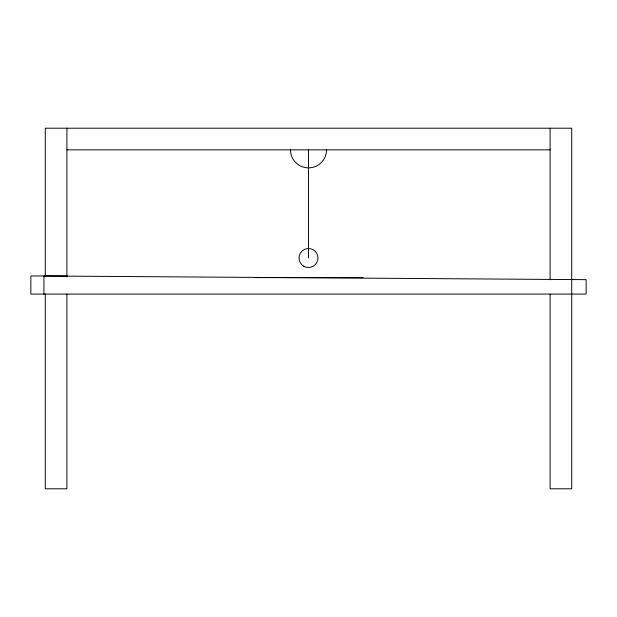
<?xml version="1.0" encoding="UTF-8"?>
<svg xmlns="http://www.w3.org/2000/svg" width="617" height="617" viewBox="0 0 617 617"><rect width="100%" height="100%" fill="white"/><g stroke="black" fill="none" stroke-linecap="round" stroke-linejoin="round"><path stroke-width="0.93" d="M66.906 149.846L550.094 149.846M66.906 275.976L30.85 275.976L30.85 294.078L586.15 294.078L586.15 279.655L43.923 275.976L43.923 294.078M254.914 277.604L363.089 277.604M550.094 128.205L550.094 279.84M550.094 294.278L550.094 488.795L571.728 488.795L571.728 128.205L45.272 128.205L45.272 275.976M308.5 149.846L308.5 258.022M66.906 128.205L66.906 276.948M66.906 294.078L66.906 488.795L45.272 488.795L45.272 294.078M326.532 149.846A18.032 18.032 0 0 1 308.5 167.87A18.032 18.032 0 0 1 290.468 149.846M303.765 266.212A9.463 9.463 0 0 0 317.963 258.022A9.463 9.463 0 0 0 303.765 249.823A9.463 9.463 0 0 0 303.765 266.212"/></g></svg>
